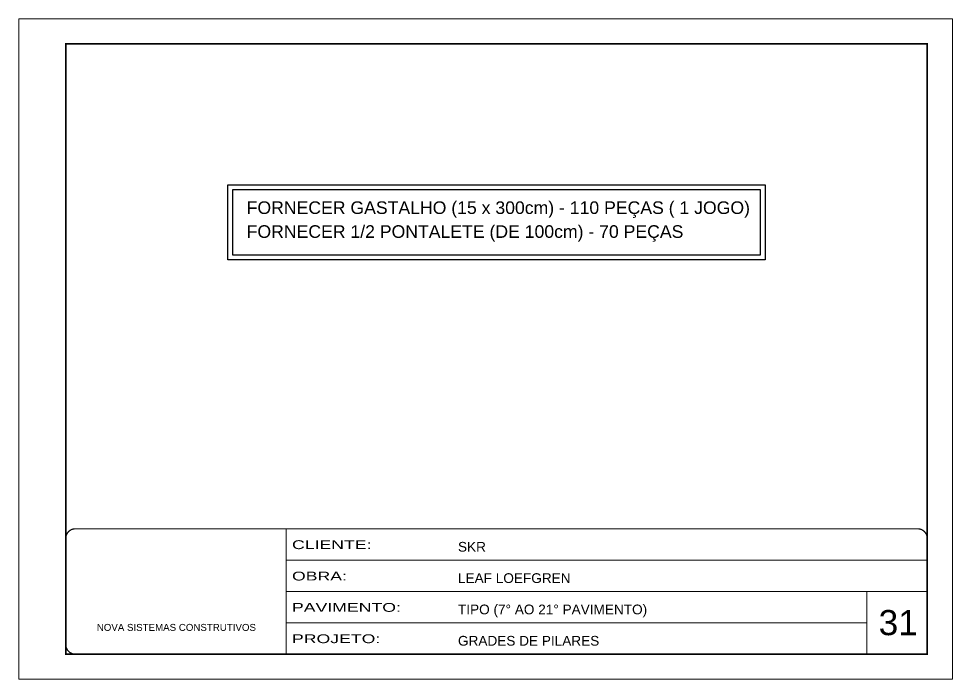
# Model space of a CAD drawing. Extents: x 14400 to 27878, y -21631 to 6985.
# Drawn here: x 17597 to 19082, y -2105 to -1055 of the extents above; entities that cross this region are included whole.
import ezdxf

# ---------------------------------------------------------------- set-up
doc = ezdxf.new("R2010")
doc.units = 0
doc.linetypes.add('CONTINUO', pattern=[0])
doc.linetypes.add('DASHED', pattern=[0.75, 0.5, -0.25])
for name, color, linetype, lineweight in [('CARIMBO', 255, 'Continuous', 9), ('Folhas', 255, 'Continuous', 9), ('SARRAFO DE PRESSAO', 251, 'DASHED', 9)]:
    doc.layers.add(name, color=color, linetype=linetype, lineweight=lineweight)
doc.styles.add('ARIAL', font='arial.ttf')
doc.styles.add('Tecnologia', font='')
doc.styles.get('Tecnologia').set_extended_font_data('Forgotten Futurist')

# ---------------------------------------------------------------- blocks, each defined once
blk = doc.blocks.new('9999999999')
at = {"color": 30, "linetype": 'CONTINUO'}
for p, q in [((98564.6, 34230.2), (98564.6, 34429.4)), ((98564.6, 34379.6), (99584, 34379.6)), ((98564.6, 34329.8), (99488, 34329.8)), ((99584, 34329.8), (99488, 34329.8)), ((99488, 34329.8), (99488, 34230.2)), ((98564.6, 34280), (99488, 34280))]:
    blk.add_line(p, q, dxfattribs=at)
at = {"color": 30, "linetype": 'CONTINUO', "const_width": 2}
blk.add_lwpolyline([(99584, 34230.2), (99584, 34414.4, 0.414214), (99569, 34429.4), (98229, 34429.4, 0.414214), (98214, 34414.4), (98214, 34245.2, 0.414214), (98229, 34230.2), (99584, 34230.2)], format="xyb", dxfattribs=at)
at = {"layer": 'Folhas'}
blk.add_lwpolyline([(98139, 34190.2), (99624, 34190.2), (99624, 35240.2), (98139, 35240.2)], close=True, dxfattribs=at)
at = {"layer": 'Folhas', "color": 30, "const_width": 3}
blk.add_lwpolyline([(98214, 34230.2), (99584, 34230.2), (99584, 35200.2), (98214, 35200.2)], close=True, dxfattribs=at)
at = {"color": 7, "linetype": 'Continuous', "ltscale": 5, "style": 'ARIAL'}
for s, height, p in [('SKR', 15.48, (98837.7, 34393.1)), ('LEAF LOEFGREN', 15.483, (98837.7, 34343.3)), ('TIPO (7° AO 21° PAVIMENTO)', 15.483, (98837.7, 34293.5)), ('NOVA SISTEMAS CONSTRUTIVOS', 11.059, (98263.2, 34267.2)), ('GRADES DE PILARES', 15.483, (98837.7, 34243.7))]:
    blk.add_text(s, height=height, dxfattribs=at).set_placement(p)
at = {"layer": 'Folhas', "color": 7, "style": 'Tecnologia', "width": 1.5}
for s, p in [('CLIENTE:', (98573.7, 34397.2)), ('OBRA:', (98573.7, 34347.3)), ('PAVIMENTO:', (98573.7, 34297.5)), ('PROJETO:', (98573.7, 34247.7))]:
    blk.add_text(s, height=14, dxfattribs=at).set_placement(p)

msp = doc.modelspace()

# ---------------------------------------------------------------- linework, layer by layer
at = {"color": 1}
for points in [[(17929.76, -1319.22), (18784.18, -1319.22), (18784.18, -1438.81), (17929.76, -1438.81)], [(17937.58, -1327.04), (18776.36, -1327.04), (18776.36, -1430.99), (17937.58, -1430.99)]]:
    msp.add_lwpolyline(points, close=True, dxfattribs=at)

# ---------------------------------------------------------------- block references
at = {"layer": 'SARRAFO DE PRESSAO', "color": 6, "linetype": 'ByBlock'}
msp.add_blockref('9999999999', (-80542.01, -36295.5), dxfattribs=at)

# ---------------------------------------------------------------- texts
at = {"layer": 'CARIMBO', "color": 1, "style": 'ARIAL'}
for s, p in [('FORNECER GASTALHO (15 x 300cm) - 110 PEÇAS ( 1 JOGO)', (17959.58, -1365.71)), ('FORNECER 1/2 PONTALETE (DE 100cm) - 70 PEÇAS', (17959.58, -1403.66))]:
    msp.add_text(s, height=20.0648, dxfattribs=at).set_placement(p)
at = {"layer": 'CARIMBO', "style": 'ARIAL'}
msp.add_text('31', height=40, dxfattribs=at).set_placement((18964.83, -2035.15))

doc.saveas('drawing.dxf')
